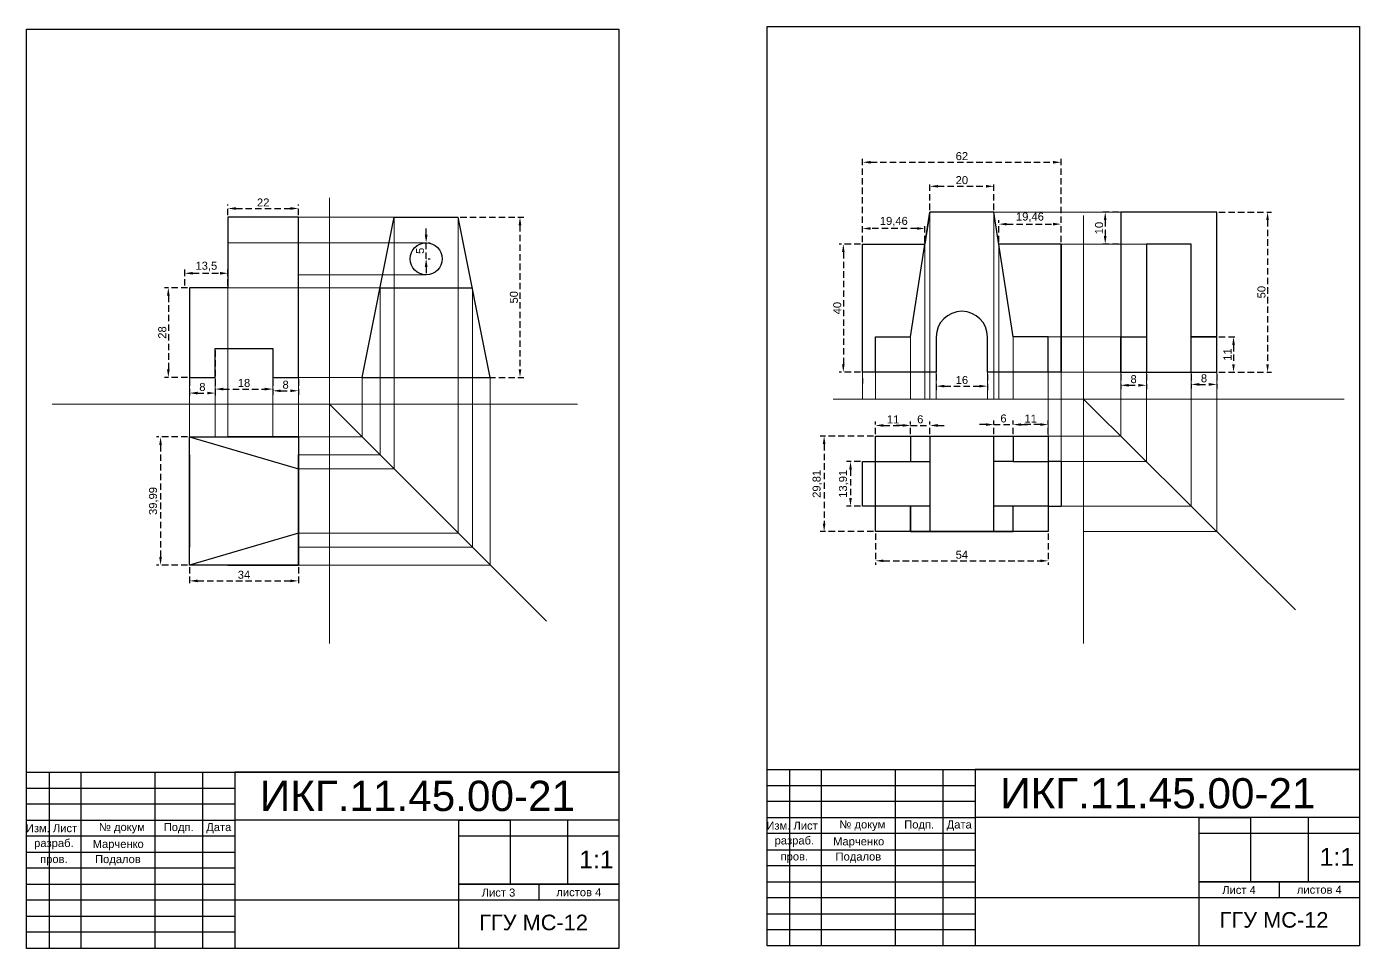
# Model space of a CAD drawing. Header units: millimetres. Extents: x 211 to 1131, y 6 to 296.
# Drawn here: x 714.3 to 1130.6, y 5.7 to 293.5 of the extents above; entities that cross this region are included whole.
import ezdxf

# ---------------------------------------------------------------- set-up
doc = ezdxf.new("R2010")
doc.units = ezdxf.units.MM
doc.linetypes.add('ACAD_ISO10W100', pattern=[18, 12, -3, 0, -3])
doc.linetypes.add('JIS_02_2.0', pattern=[3, 2, -1])
doc.layers.add('подпись', color=7, linetype='JIS_02_2.0', lineweight=20)
doc.layers.add('размеры', color=7, linetype='JIS_02_2.0', lineweight=20)
doc.layers.add('Слой1', color=7, linetype='Continuous')
doc.styles.get("Standard").update_dxf_attribs({"font": 'arial.ttf'})
doc.dimstyles.new('ISO-25', dxfattribs={"dimtxt": 2.5, "dimasz": 2.5, "dimexe": 1.25, "dimexo": 0.625, "dimtad": 1, "dimtxsty": 'Standard', "dimcen": 2.5, "dimadec": 0, "dimazin": 0, "dimtfac": 1, "dimtmove": 0, "dimatfit": 3, "dimfxl": 1, "dimarcsym": 0})

# ---------------------------------------------------------------- blocks, each defined once
blk = doc.blocks.new('*D21')
at = {"layer": 'Defpoints', "color": 0, "transparency": 16777216}
for p in [(839.09, 226), (839.09, 226), (839.09, 221)]:
    blk.add_point(p, dxfattribs=at)
at = {"layer": 'размеры', "color": 0, "lineweight": -2, "transparency": 16777216}
for p, q in [((839.09, 228.5), (839.09, 231)), ((839.09, 221), (839.09, 226)), ((839.71, 226), (840.34, 226)), ((839.71, 221), (840.34, 221)), ((839.09, 218.5), (839.09, 216))]:
    blk.add_line(p, q, dxfattribs=at)
at = {"layer": 'размеры', "color": 0, "transparency": 16777216}
for points in [[(838.67, 228.5), (839.51, 228.5), (839.09, 226)], [(838.67, 218.5), (839.51, 218.5), (839.09, 221)]]:
    blk.add_solid(points, dxfattribs=at)
at = {"layer": 'размеры', "color": 0, "transparency": 16777216, "insert": (837.19, 223.5), "char_height": 2.5, "attachment_point": 5, "rotation": 90}
blk.add_mtext('5', dxfattribs=at)
blk = doc.blocks.new('*D22')
at = {"layer": 'Defpoints', "color": 0, "transparency": 16777216}
for p in [(777.18, 233.99), (799.18, 236.72), (799.18, 233.99)]:
    blk.add_point(p, dxfattribs=at)
at = {"layer": 'размеры', "color": 0, "lineweight": -2, "transparency": 16777216}
for p, q in [((777.18, 234.62), (777.18, 237.97)), ((799.18, 234.62), (799.18, 237.97)), ((779.68, 236.72), (796.68, 236.72))]:
    blk.add_line(p, q, dxfattribs=at)
at = {"layer": 'размеры', "color": 0, "transparency": 16777216}
for points in [[(779.68, 237.14), (779.68, 236.31), (777.18, 236.72)], [(796.68, 237.14), (796.68, 236.31), (799.18, 236.72)]]:
    blk.add_solid(points, dxfattribs=at)
at = {"layer": 'размеры', "color": 0, "transparency": 16777216, "insert": (788.18, 238.6), "char_height": 2.5, "attachment_point": 5}
blk.add_mtext('22', dxfattribs=at)
blk = doc.blocks.new('*D23')
at = {"layer": 'Defpoints', "color": 0, "transparency": 16777216}
for p in [(777.18, 216.49), (763.68, 211.99), (777.18, 211.99)]:
    blk.add_point(p, dxfattribs=at)
at = {"layer": 'размеры', "color": 0, "lineweight": -2, "transparency": 16777216}
for p, q in [((763.68, 212.62), (763.68, 217.74)), ((766.18, 216.49), (774.68, 216.49)), ((777.18, 212.62), (777.18, 217.74))]:
    blk.add_line(p, q, dxfattribs=at)
at = {"layer": 'размеры', "color": 0, "transparency": 16777216}
for points in [[(766.18, 216.9), (766.18, 216.07), (763.68, 216.49)], [(774.68, 216.9), (774.68, 216.07), (777.18, 216.49)]]:
    blk.add_solid(points, dxfattribs=at)
at = {"layer": 'размеры', "color": 0, "transparency": 16777216, "insert": (770.43, 218.61), "char_height": 2.5, "attachment_point": 5}
blk.add_mtext('13,5', dxfattribs=at)
blk = doc.blocks.new('*D24')
at = {"layer": 'Defpoints', "color": 0, "transparency": 16777216}
for p in [(765.18, 211.99), (758.55, 183.99), (765.18, 183.99)]:
    blk.add_point(p, dxfattribs=at)
at = {"layer": 'размеры', "color": 0, "lineweight": -2, "transparency": 16777216}
for p, q in [((764.55, 211.99), (757.3, 211.99)), ((758.55, 209.49), (758.55, 186.49)), ((764.55, 183.99), (757.3, 183.99))]:
    blk.add_line(p, q, dxfattribs=at)
at = {"layer": 'размеры', "color": 0, "transparency": 16777216}
for points in [[(758.13, 209.49), (758.97, 209.49), (758.55, 211.99)], [(758.13, 186.49), (758.97, 186.49), (758.55, 183.99)]]:
    blk.add_solid(points, dxfattribs=at)
at = {"layer": 'размеры', "color": 0, "transparency": 16777216, "insert": (756.65, 197.99), "char_height": 2.5, "attachment_point": 5, "rotation": 90}
blk.add_mtext('28', dxfattribs=at)
blk = doc.blocks.new('*D25')
at = {"layer": 'Defpoints', "color": 0, "transparency": 16777216}
for p in [(773.18, 192.99), (791.18, 192.99), (791.18, 180.33)]:
    blk.add_point(p, dxfattribs=at)
at = {"layer": 'размеры', "color": 0, "lineweight": -2, "transparency": 16777216}
for p, q in [((773.18, 192.37), (773.18, 179.08)), ((791.18, 192.37), (791.18, 179.08)), ((775.68, 180.33), (788.68, 180.33))]:
    blk.add_line(p, q, dxfattribs=at)
at = {"layer": 'размеры', "color": 0, "transparency": 16777216}
for points in [[(775.68, 180.75), (775.68, 179.91), (773.18, 180.33)], [(788.68, 180.75), (788.68, 179.91), (791.18, 180.33)]]:
    blk.add_solid(points, dxfattribs=at)
at = {"layer": 'размеры', "color": 0, "transparency": 16777216, "insert": (782.18, 182.23), "char_height": 2.5, "attachment_point": 5}
blk.add_mtext('18', dxfattribs=at)
blk = doc.blocks.new('*D26')
at = {"layer": 'Defpoints', "color": 0, "transparency": 16777216}
for p in [(791.18, 183.99), (799.18, 183.99), (799.18, 179.79)]:
    blk.add_point(p, dxfattribs=at)
at = {"layer": 'размеры', "color": 0, "lineweight": -2, "transparency": 16777216}
for p, q in [((791.18, 183.37), (791.18, 178.54)), ((799.18, 183.37), (799.18, 178.54)), ((793.68, 179.79), (796.68, 179.79))]:
    blk.add_line(p, q, dxfattribs=at)
at = {"layer": 'размеры', "color": 0, "transparency": 16777216}
for points in [[(793.68, 180.21), (793.68, 179.38), (791.18, 179.79)], [(796.68, 180.21), (796.68, 179.38), (799.18, 179.79)]]:
    blk.add_solid(points, dxfattribs=at)
at = {"layer": 'размеры', "color": 0, "transparency": 16777216, "insert": (795.18, 181.69), "char_height": 2.5, "attachment_point": 5}
blk.add_mtext('8', dxfattribs=at)
blk = doc.blocks.new('*D27')
at = {"layer": 'Defpoints', "color": 0, "transparency": 16777216}
for p in [(765.18, 183.99), (773.18, 183.99), (773.18, 179.08)]:
    blk.add_point(p, dxfattribs=at)
at = {"layer": 'размеры', "color": 0, "lineweight": -2, "transparency": 16777216}
for p, q in [((765.18, 183.37), (765.18, 177.83)), ((773.18, 183.37), (773.18, 177.83)), ((767.68, 179.08), (770.68, 179.08))]:
    blk.add_line(p, q, dxfattribs=at)
at = {"layer": 'размеры', "color": 0, "transparency": 16777216}
for points in [[(767.68, 179.5), (767.68, 178.66), (765.18, 179.08)], [(770.68, 179.5), (770.68, 178.66), (773.18, 179.08)]]:
    blk.add_solid(points, dxfattribs=at)
at = {"layer": 'размеры', "color": 0, "transparency": 16777216, "insert": (769.18, 180.98), "char_height": 2.5, "attachment_point": 5}
blk.add_mtext('8', dxfattribs=at)
blk = doc.blocks.new('*D28')
at = {"layer": 'Defpoints', "color": 0, "transparency": 16777216}
for p in [(849.13, 233.99), (849.13, 183.99), (868.4, 183.99)]:
    blk.add_point(p, dxfattribs=at)
at = {"layer": 'размеры', "color": 0, "lineweight": -2, "transparency": 16777216}
for p, q in [((849.76, 233.99), (869.65, 233.99)), ((868.4, 231.49), (868.4, 186.49)), ((849.76, 183.99), (869.65, 183.99))]:
    blk.add_line(p, q, dxfattribs=at)
at = {"layer": 'размеры', "color": 0, "transparency": 16777216}
for points in [[(867.98, 231.49), (868.82, 231.49), (868.4, 233.99)], [(867.98, 186.49), (868.82, 186.49), (868.4, 183.99)]]:
    blk.add_solid(points, dxfattribs=at)
at = {"layer": 'размеры', "color": 0, "transparency": 16777216, "insert": (866.5, 208.99), "char_height": 2.5, "attachment_point": 5, "rotation": 90}
blk.add_mtext('50', dxfattribs=at)
blk = doc.blocks.new('*D29')
at = {"layer": 'Defpoints', "color": 0, "transparency": 16777216}
for p in [(765.18, 165.37), (756.12, 125.39), (765.18, 125.39)]:
    blk.add_point(p, dxfattribs=at)
at = {"layer": 'размеры', "color": 0, "lineweight": -2, "transparency": 16777216}
for p, q in [((764.55, 165.37), (754.87, 165.37)), ((756.12, 162.87), (756.12, 127.89)), ((764.55, 125.39), (754.87, 125.39))]:
    blk.add_line(p, q, dxfattribs=at)
at = {"layer": 'размеры', "color": 0, "transparency": 16777216}
for points in [[(755.7, 162.87), (756.54, 162.87), (756.12, 165.37)], [(755.7, 127.89), (756.54, 127.89), (756.12, 125.39)]]:
    blk.add_solid(points, dxfattribs=at)
at = {"layer": 'размеры', "color": 0, "transparency": 16777216, "insert": (753.99, 145.38), "char_height": 2.5, "attachment_point": 5, "rotation": 90}
blk.add_mtext('39,99', dxfattribs=at)
blk = doc.blocks.new('*D30')
at = {"layer": 'Defpoints', "color": 0, "transparency": 16777216}
for p in [(765.18, 125.39), (799.18, 125.39), (799.18, 120.43)]:
    blk.add_point(p, dxfattribs=at)
at = {"layer": 'размеры', "color": 0, "lineweight": -2, "transparency": 16777216}
for p, q in [((765.18, 124.76), (765.18, 119.18)), ((799.18, 124.76), (799.18, 119.18)), ((767.68, 120.43), (796.68, 120.43))]:
    blk.add_line(p, q, dxfattribs=at)
at = {"layer": 'размеры', "color": 0, "transparency": 16777216}
for points in [[(767.68, 120.85), (767.68, 120.01), (765.18, 120.43)], [(796.68, 120.85), (796.68, 120.01), (799.18, 120.43)]]:
    blk.add_solid(points, dxfattribs=at)
at = {"layer": 'размеры', "color": 0, "transparency": 16777216, "insert": (782.18, 122.33), "char_height": 2.5, "attachment_point": 5}
blk.add_mtext('34', dxfattribs=at)
blk = doc.blocks.new('*D31')
at = {"layer": 'Defpoints', "color": 0, "transparency": 16777216}
for p in [(1016.44, 243.65), (996.44, 235.6), (1016.44, 235.6)]:
    blk.add_point(p, dxfattribs=at)
at = {"layer": 'размеры', "color": 0, "lineweight": -2, "transparency": 16777216}
for p, q in [((996.44, 236.23), (996.44, 244.9)), ((998.94, 243.65), (1013.94, 243.65)), ((1016.44, 236.23), (1016.44, 244.9))]:
    blk.add_line(p, q, dxfattribs=at)
at = {"layer": 'размеры', "color": 0, "transparency": 16777216}
for points in [[(998.94, 244.07), (998.94, 243.24), (996.44, 243.65)], [(1013.94, 244.07), (1013.94, 243.24), (1016.44, 243.65)]]:
    blk.add_solid(points, dxfattribs=at)
at = {"layer": 'размеры', "color": 0, "transparency": 16777216, "insert": (1006.44, 245.56), "char_height": 2.5, "attachment_point": 5}
blk.add_mtext('20', dxfattribs=at)
blk = doc.blocks.new('*D32')
at = {"layer": 'Defpoints', "color": 0, "transparency": 16777216}
for p in [(975.44, 230.48), (975.44, 225.6), (994.9, 225.6)]:
    blk.add_point(p, dxfattribs=at)
at = {"layer": 'размеры', "color": 0, "lineweight": -2, "transparency": 16777216}
for p, q in [((975.44, 226.23), (975.44, 231.73)), ((992.4, 230.48), (977.94, 230.48)), ((994.9, 226.23), (994.9, 231.73))]:
    blk.add_line(p, q, dxfattribs=at)
at = {"layer": 'размеры', "color": 0, "transparency": 16777216}
for points in [[(977.94, 230.89), (977.94, 230.06), (975.44, 230.48)], [(992.4, 230.89), (992.4, 230.06), (994.9, 230.48)]]:
    blk.add_solid(points, dxfattribs=at)
at = {"layer": 'размеры', "color": 0, "transparency": 16777216, "insert": (985.17, 232.61), "char_height": 2.5, "attachment_point": 5}
blk.add_mtext('19,46', dxfattribs=at)
blk = doc.blocks.new('*D33')
at = {"layer": 'Defpoints', "color": 0, "transparency": 16777216}
for p in [(1037.44, 231.84), (1017.98, 225.6), (1037.44, 225.6)]:
    blk.add_point(p, dxfattribs=at)
at = {"layer": 'размеры', "color": 0, "lineweight": -2, "transparency": 16777216}
for p, q in [((1017.98, 226.23), (1017.98, 233.09)), ((1020.48, 231.84), (1034.94, 231.84)), ((1037.44, 226.23), (1037.44, 233.09))]:
    blk.add_line(p, q, dxfattribs=at)
at = {"layer": 'размеры', "color": 0, "transparency": 16777216}
for points in [[(1020.48, 232.25), (1020.48, 231.42), (1017.98, 231.84)], [(1034.94, 232.25), (1034.94, 231.42), (1037.44, 231.84)]]:
    blk.add_solid(points, dxfattribs=at)
at = {"layer": 'размеры', "color": 0, "transparency": 16777216, "insert": (1027.71, 233.96), "char_height": 2.5, "attachment_point": 5}
blk.add_mtext('19,46', dxfattribs=at)
blk = doc.blocks.new('*D34')
at = {"layer": 'Defpoints', "color": 0, "transparency": 16777216}
for p in [(975.44, 157.7), (971.65, 143.79), (975.44, 143.79)]:
    blk.add_point(p, dxfattribs=at)
at = {"layer": 'размеры', "color": 0, "lineweight": -2, "transparency": 16777216}
for p, q in [((974.82, 157.7), (970.4, 157.7)), ((971.65, 155.2), (971.65, 146.29)), ((974.82, 143.79), (970.4, 143.79))]:
    blk.add_line(p, q, dxfattribs=at)
at = {"layer": 'размеры', "color": 0, "transparency": 16777216}
for points in [[(971.24, 155.2), (972.07, 155.2), (971.65, 157.7)], [(971.24, 146.29), (972.07, 146.29), (971.65, 143.79)]]:
    blk.add_solid(points, dxfattribs=at)
at = {"layer": 'размеры', "color": 0, "transparency": 16777216, "insert": (969.53, 150.74), "char_height": 2.5, "attachment_point": 5, "rotation": 90}
blk.add_mtext('13,91', dxfattribs=at)
blk = doc.blocks.new('*D35')
at = {"layer": 'Defpoints', "color": 0, "transparency": 16777216}
for p in [(979.44, 135.84), (1033.44, 135.84), (1033.44, 126.7)]:
    blk.add_point(p, dxfattribs=at)
at = {"layer": 'размеры', "color": 0, "lineweight": -2, "transparency": 16777216}
for p, q in [((979.44, 135.21), (979.44, 125.45)), ((1033.44, 135.21), (1033.44, 125.45)), ((981.94, 126.7), (1030.94, 126.7))]:
    blk.add_line(p, q, dxfattribs=at)
at = {"layer": 'размеры', "color": 0, "transparency": 16777216}
for points in [[(981.94, 127.11), (981.94, 126.28), (979.44, 126.7)], [(1030.94, 127.11), (1030.94, 126.28), (1033.44, 126.7)]]:
    blk.add_solid(points, dxfattribs=at)
at = {"layer": 'размеры', "color": 0, "transparency": 16777216, "insert": (1006.44, 128.59), "char_height": 2.5, "attachment_point": 5}
blk.add_mtext('54', dxfattribs=at)
blk = doc.blocks.new('*D36')
at = {"layer": 'Defpoints', "color": 0, "transparency": 16777216}
for p in [(1037.44, 251.15), (975.44, 225.6), (1037.44, 225.6)]:
    blk.add_point(p, dxfattribs=at)
at = {"layer": 'размеры', "color": 0, "lineweight": -2, "transparency": 16777216}
for p, q in [((975.44, 226.23), (975.44, 252.4)), ((977.94, 251.15), (1034.94, 251.15)), ((1037.44, 226.23), (1037.44, 252.4))]:
    blk.add_line(p, q, dxfattribs=at)
at = {"layer": 'размеры', "color": 0, "transparency": 16777216}
for points in [[(977.94, 251.57), (977.94, 250.73), (975.44, 251.15)], [(1034.94, 251.57), (1034.94, 250.73), (1037.44, 251.15)]]:
    blk.add_solid(points, dxfattribs=at)
at = {"layer": 'размеры', "color": 0, "transparency": 16777216, "insert": (1006.44, 253.05), "char_height": 2.5, "attachment_point": 5}
blk.add_mtext('62', dxfattribs=at)
blk = doc.blocks.new('*D37')
at = {"layer": 'Defpoints', "color": 0, "transparency": 16777216}
for p in [(975.44, 225.6), (969.41, 185.6), (975.44, 185.6)]:
    blk.add_point(p, dxfattribs=at)
at = {"layer": 'размеры', "color": 0, "lineweight": -2, "transparency": 16777216}
for p, q in [((974.82, 225.6), (968.16, 225.6)), ((969.41, 223.1), (969.41, 188.1)), ((974.82, 185.6), (968.16, 185.6))]:
    blk.add_line(p, q, dxfattribs=at)
at = {"layer": 'размеры', "color": 0, "transparency": 16777216}
for points in [[(968.99, 223.1), (969.82, 223.1), (969.41, 225.6)], [(968.99, 188.1), (969.82, 188.1), (969.41, 185.6)]]:
    blk.add_solid(points, dxfattribs=at)
at = {"layer": 'размеры', "color": 0, "transparency": 16777216, "insert": (967.51, 205.6), "char_height": 2.5, "attachment_point": 5, "rotation": 90}
blk.add_mtext('40', dxfattribs=at)
blk = doc.blocks.new('*D38')
at = {"layer": 'Defpoints', "color": 0, "transparency": 16777216}
for p in [(979.44, 165.65), (963.41, 135.84), (979.44, 135.84)]:
    blk.add_point(p, dxfattribs=at)
at = {"layer": 'размеры', "color": 0, "lineweight": -2, "transparency": 16777216}
for p, q in [((978.82, 165.65), (962.16, 165.65)), ((963.41, 163.15), (963.41, 138.34)), ((978.82, 135.84), (962.16, 135.84))]:
    blk.add_line(p, q, dxfattribs=at)
at = {"layer": 'размеры', "color": 0, "transparency": 16777216}
for points in [[(962.99, 163.15), (963.83, 163.15), (963.41, 165.65)], [(962.99, 138.34), (963.83, 138.34), (963.41, 135.84)]]:
    blk.add_solid(points, dxfattribs=at)
at = {"layer": 'размеры', "color": 0, "transparency": 16777216, "insert": (961.28, 150.74), "char_height": 2.5, "attachment_point": 5, "rotation": 90}
blk.add_mtext('29,81', dxfattribs=at)
blk = doc.blocks.new('*D39')
at = {"layer": 'Defpoints', "color": 0, "transparency": 16777216}
for p in [(998.44, 185.6), (1014.44, 185.6), (1014.44, 181.24)]:
    blk.add_point(p, dxfattribs=at)
at = {"layer": 'размеры', "color": 0, "lineweight": -2, "transparency": 16777216}
for p, q in [((998.44, 184.98), (998.44, 179.99)), ((1014.44, 184.98), (1014.44, 179.99)), ((1000.94, 181.24), (1011.94, 181.24))]:
    blk.add_line(p, q, dxfattribs=at)
at = {"layer": 'размеры', "color": 0, "transparency": 16777216}
for points in [[(1000.94, 181.65), (1000.94, 180.82), (998.44, 181.24)], [(1011.94, 181.65), (1011.94, 180.82), (1014.44, 181.24)]]:
    blk.add_solid(points, dxfattribs=at)
at = {"layer": 'размеры', "color": 0, "transparency": 16777216, "insert": (1006.44, 183.14), "char_height": 2.5, "attachment_point": 5}
blk.add_mtext('16', dxfattribs=at)
blk = doc.blocks.new('*D40')
at = {"layer": 'Defpoints', "color": 0, "transparency": 16777216}
for p in [(996.44, 168.97), (990.44, 165.65), (996.44, 165.65)]:
    blk.add_point(p, dxfattribs=at)
at = {"layer": 'размеры', "color": 0, "lineweight": -2, "transparency": 16777216}
for p, q in [((987.94, 168.97), (985.44, 168.97)), ((990.44, 166.27), (990.44, 170.22)), ((990.44, 168.97), (996.44, 168.97)), ((996.44, 166.27), (996.44, 170.22)), ((998.94, 168.97), (1001.44, 168.97))]:
    blk.add_line(p, q, dxfattribs=at)
at = {"layer": 'размеры', "color": 0, "transparency": 16777216}
for points in [[(987.94, 169.39), (987.94, 168.55), (990.44, 168.97)], [(998.94, 169.39), (998.94, 168.55), (996.44, 168.97)]]:
    blk.add_solid(points, dxfattribs=at)
at = {"layer": 'размеры', "color": 0, "transparency": 16777216, "insert": (993.44, 170.87), "char_height": 2.5, "attachment_point": 5}
blk.add_mtext('6', dxfattribs=at)
blk = doc.blocks.new('*D41')
at = {"layer": 'Defpoints', "color": 0, "transparency": 16777216}
for p in [(990.44, 168.97), (979.44, 165.65), (990.44, 165.65)]:
    blk.add_point(p, dxfattribs=at)
at = {"layer": 'размеры', "color": 0, "lineweight": -2, "transparency": 16777216}
for p, q in [((979.44, 166.27), (979.44, 170.22)), ((981.94, 168.97), (987.94, 168.97)), ((990.44, 166.27), (990.44, 170.22))]:
    blk.add_line(p, q, dxfattribs=at)
at = {"layer": 'размеры', "color": 0, "transparency": 16777216}
for points in [[(981.94, 169.39), (981.94, 168.55), (979.44, 168.97)], [(987.94, 169.39), (987.94, 168.55), (990.44, 168.97)]]:
    blk.add_solid(points, dxfattribs=at)
at = {"layer": 'размеры', "color": 0, "transparency": 16777216, "insert": (984.94, 170.85), "char_height": 2.5, "attachment_point": 5}
blk.add_mtext('11', dxfattribs=at)
blk = doc.blocks.new('*D42')
at = {"layer": 'Defpoints', "color": 0, "transparency": 16777216}
for p in [(1022.44, 169.24), (1016.44, 165.65), (1022.44, 165.65)]:
    blk.add_point(p, dxfattribs=at)
at = {"layer": 'размеры', "color": 0, "lineweight": -2, "transparency": 16777216}
for p, q in [((1013.94, 169.24), (1011.44, 169.24)), ((1016.44, 166.27), (1016.44, 170.49)), ((1016.44, 169.24), (1022.44, 169.24)), ((1022.44, 166.27), (1022.44, 170.49)), ((1024.94, 169.24), (1027.44, 169.24))]:
    blk.add_line(p, q, dxfattribs=at)
at = {"layer": 'размеры', "color": 0, "transparency": 16777216}
for points in [[(1013.94, 169.66), (1013.94, 168.83), (1016.44, 169.24)], [(1024.94, 169.66), (1024.94, 168.83), (1022.44, 169.24)]]:
    blk.add_solid(points, dxfattribs=at)
at = {"layer": 'размеры', "color": 0, "transparency": 16777216, "insert": (1019.44, 171.14), "char_height": 2.5, "attachment_point": 5}
blk.add_mtext('6', dxfattribs=at)
blk = doc.blocks.new('*D43')
at = {"layer": 'Defpoints', "color": 0, "transparency": 16777216}
for p in [(1022.44, 169.24), (1022.44, 165.65), (1033.44, 165.65)]:
    blk.add_point(p, dxfattribs=at)
at = {"layer": 'размеры', "color": 0, "lineweight": -2, "transparency": 16777216}
for p, q in [((1022.44, 166.27), (1022.44, 170.49)), ((1030.94, 169.24), (1024.94, 169.24)), ((1033.44, 166.27), (1033.44, 170.49))]:
    blk.add_line(p, q, dxfattribs=at)
at = {"layer": 'размеры', "color": 0, "transparency": 16777216}
for points in [[(1024.94, 169.66), (1024.94, 168.83), (1022.44, 169.24)], [(1030.94, 169.66), (1030.94, 168.83), (1033.44, 169.24)]]:
    blk.add_solid(points, dxfattribs=at)
at = {"layer": 'размеры', "color": 0, "transparency": 16777216, "insert": (1027.94, 171.12), "char_height": 2.5, "attachment_point": 5}
blk.add_mtext('11', dxfattribs=at)
blk = doc.blocks.new('*D44')
at = {"layer": 'Defpoints', "color": 0, "transparency": 16777216}
for p in [(1086.08, 196.6), (1086.08, 185.6), (1091.3, 185.6)]:
    blk.add_point(p, dxfattribs=at)
at = {"layer": 'размеры', "color": 0, "lineweight": -2, "transparency": 16777216}
for p, q in [((1086.7, 196.6), (1092.55, 196.6)), ((1091.3, 194.1), (1091.3, 188.1)), ((1086.7, 185.6), (1092.55, 185.6))]:
    blk.add_line(p, q, dxfattribs=at)
at = {"layer": 'размеры', "color": 0, "transparency": 16777216}
for points in [[(1090.89, 194.1), (1091.72, 194.1), (1091.3, 196.6)], [(1090.89, 188.1), (1091.72, 188.1), (1091.3, 185.6)]]:
    blk.add_solid(points, dxfattribs=at)
at = {"layer": 'размеры', "color": 0, "transparency": 16777216, "insert": (1089.42, 191.1), "char_height": 2.5, "attachment_point": 5, "rotation": 90}
blk.add_mtext('11', dxfattribs=at)
blk = doc.blocks.new('*D45')
at = {"layer": 'Defpoints', "color": 0, "transparency": 16777216}
for p in [(1086.08, 235.6), (1086.08, 185.6), (1101.94, 185.6)]:
    blk.add_point(p, dxfattribs=at)
at = {"layer": 'размеры', "color": 0, "lineweight": -2, "transparency": 16777216}
for p, q in [((1086.7, 235.6), (1103.19, 235.6)), ((1101.94, 233.1), (1101.94, 188.1)), ((1086.7, 185.6), (1103.19, 185.6))]:
    blk.add_line(p, q, dxfattribs=at)
at = {"layer": 'размеры', "color": 0, "transparency": 16777216}
for points in [[(1101.52, 233.1), (1102.36, 233.1), (1101.94, 235.6)], [(1101.52, 188.1), (1102.36, 188.1), (1101.94, 185.6)]]:
    blk.add_solid(points, dxfattribs=at)
at = {"layer": 'размеры', "color": 0, "transparency": 16777216, "insert": (1100.04, 210.6), "char_height": 2.5, "attachment_point": 5, "rotation": 90}
blk.add_mtext('50', dxfattribs=at)
blk = doc.blocks.new('*D46')
at = {"layer": 'Defpoints', "color": 0, "transparency": 16777216}
for p in [(1056.08, 235.6), (1051.22, 225.6), (1056.08, 225.6)]:
    blk.add_point(p, dxfattribs=at)
at = {"layer": 'размеры', "color": 0, "lineweight": -2, "transparency": 16777216}
for p, q in [((1055.45, 235.6), (1049.97, 235.6)), ((1051.22, 233.1), (1051.22, 228.1)), ((1055.45, 225.6), (1049.97, 225.6))]:
    blk.add_line(p, q, dxfattribs=at)
at = {"layer": 'размеры', "color": 0, "transparency": 16777216}
for points in [[(1050.8, 233.1), (1051.63, 233.1), (1051.22, 235.6)], [(1050.8, 228.1), (1051.63, 228.1), (1051.22, 225.6)]]:
    blk.add_solid(points, dxfattribs=at)
at = {"layer": 'размеры', "color": 0, "transparency": 16777216, "insert": (1049.32, 230.6), "char_height": 2.5, "attachment_point": 5, "rotation": 90}
blk.add_mtext('10', dxfattribs=at)
blk = doc.blocks.new('*D47')
at = {"layer": 'Defpoints', "color": 0, "transparency": 16777216}
for p in [(1056.08, 185.6), (1064.08, 185.6), (1064.08, 181.51)]:
    blk.add_point(p, dxfattribs=at)
at = {"layer": 'размеры', "color": 0, "lineweight": -2, "transparency": 16777216}
for p, q in [((1056.08, 184.98), (1056.08, 180.26)), ((1064.08, 184.98), (1064.08, 180.26)), ((1058.58, 181.51), (1061.58, 181.51))]:
    blk.add_line(p, q, dxfattribs=at)
at = {"layer": 'размеры', "color": 0, "transparency": 16777216}
for points in [[(1058.58, 181.93), (1058.58, 181.09), (1056.08, 181.51)], [(1061.58, 181.93), (1061.58, 181.09), (1064.08, 181.51)]]:
    blk.add_solid(points, dxfattribs=at)
at = {"layer": 'размеры', "color": 0, "transparency": 16777216, "insert": (1060.08, 183.41), "char_height": 2.5, "attachment_point": 5}
blk.add_mtext('8', dxfattribs=at)
blk = doc.blocks.new('*D48')
at = {"layer": 'Defpoints', "color": 0, "transparency": 16777216}
for p in [(1078.08, 185.6), (1086.08, 185.6), (1086.08, 181.78)]:
    blk.add_point(p, dxfattribs=at)
at = {"layer": 'размеры', "color": 0, "lineweight": -2, "transparency": 16777216}
for p, q in [((1078.08, 184.98), (1078.08, 180.53)), ((1086.08, 184.98), (1086.08, 180.53)), ((1080.58, 181.78), (1083.58, 181.78))]:
    blk.add_line(p, q, dxfattribs=at)
at = {"layer": 'размеры', "color": 0, "transparency": 16777216}
for points in [[(1080.58, 182.2), (1080.58, 181.37), (1078.08, 181.78)], [(1083.58, 182.2), (1083.58, 181.37), (1086.08, 181.78)]]:
    blk.add_solid(points, dxfattribs=at)
at = {"layer": 'размеры', "color": 0, "transparency": 16777216, "insert": (1082.08, 183.68), "char_height": 2.5, "attachment_point": 5}
blk.add_mtext('8', dxfattribs=at)

msp = doc.modelspace()

# ---------------------------------------------------------------- linework, layer by layer
at = {"lineweight": 30}
for p, q in [((714.286, 5.689), (714.286, 292.689)), ((714.286, 292.689), (899.286, 292.689)), ((899.286, 292.689), (899.286, 5.689)), ((945.608, 6.497), (945.608, 293.497)), ((945.608, 293.497), (1130.608, 293.497)), ((1130.608, 293.497), (1130.608, 6.497)), ((799.178, 233.993), (777.178, 233.993)), ((777.178, 233.993), (777.178, 211.993)), ((799.178, 183.993), (799.178, 233.993)), ((819.134, 183.993), (829.134, 233.993)), ((829.134, 233.993), (849.134, 233.993)), ((859.134, 183.993), (849.134, 233.993)), ((990.443, 196.605), (996.443, 235.605)), ((996.443, 235.605), (994.905, 225.605)), ((1016.443, 235.605), (996.443, 235.605)), ((1022.443, 196.605), (1016.443, 235.605)), ((1086.08, 235.605), (1056.08, 235.605)), ((1056.08, 235.605), (1056.08, 185.605)), ((1086.08, 185.605), (1086.08, 235.605)), ((975.443, 185.605), (975.443, 225.605)), ((975.443, 225.605), (994.905, 225.605)), ((1037.443, 225.605), (1017.982, 225.605)), ((1037.443, 185.605), (1037.443, 225.605)), ((1037.443, 225.605), (1037.443, 185.605)), ((1078.08, 225.605), (1064.08, 225.605)), ((1064.08, 225.605), (1064.08, 196.605)), ((1078.08, 196.605), (1078.08, 225.605)), ((777.178, 211.993), (765.178, 211.993)), ((765.178, 211.993), (765.178, 183.993)), ((824.734, 211.993), (853.534, 211.993)), ((979.443, 185.605), (979.443, 196.605)), ((979.443, 196.605), (990.443, 196.605)), ((998.443, 196.605), (998.443, 185.605)), ((1014.443, 185.605), (1014.443, 196.605)), ((1033.443, 196.605), (1022.443, 196.605)), ((1033.443, 185.605), (1033.443, 196.605)), ((1056.08, 185.605), (1056.08, 196.605)), ((1056.08, 196.605), (1064.08, 196.605)), ((1064.08, 196.605), (1064.08, 185.605)), ((1078.08, 185.605), (1078.08, 196.605)), ((1078.08, 196.605), (1086.08, 196.605)), ((1086.08, 196.605), (1078.08, 196.605)), ((773.178, 183.993), (773.178, 192.993)), ((773.178, 192.993), (791.178, 192.993)), ((791.178, 192.993), (791.178, 183.993)), ((765.178, 183.993), (773.178, 183.993)), ((791.178, 183.993), (799.178, 183.993)), ((819.134, 183.993), (859.134, 183.993)), ((979.443, 185.605), (975.443, 185.605)), ((998.443, 185.605), (979.443, 185.605)), ((1033.443, 185.605), (1014.443, 185.605)), ((1037.443, 185.605), (1033.443, 185.605)), ((1056.08, 185.605), (1086.08, 185.605)), ((1064.08, 185.605), (1078.08, 185.605)), ((765.178, 125.386), (765.178, 165.374)), ((765.178, 165.374), (799.178, 165.374)), ((765.178, 165.374), (799.178, 155.377)), ((799.178, 165.374), (777.178, 165.374)), ((799.178, 165.374), (799.178, 125.386)), ((979.443, 135.839), (979.443, 165.648)), ((979.443, 165.648), (1033.443, 165.648)), ((990.443, 165.648), (990.443, 157.699)), ((996.443, 165.648), (996.443, 135.839)), ((1016.443, 135.839), (1016.443, 165.648)), ((1022.443, 165.648), (1022.443, 157.763)), ((1033.443, 165.648), (1033.443, 135.839)), ((765.178, 159.776), (765.178, 130.985)), ((799.178, 130.985), (799.178, 159.776)), ((799.178, 155.377), (799.178, 135.383)), ((975.443, 143.788), (975.443, 157.699)), ((975.443, 157.699), (979.443, 157.699)), ((979.443, 143.788), (979.443, 157.699)), ((979.443, 157.699), (990.443, 157.699)), ((990.443, 157.699), (996.443, 157.699)), ((996.443, 157.699), (996.443, 143.788)), ((1022.443, 157.763), (1016.443, 157.763)), ((1022.443, 157.763), (1033.443, 157.699)), ((1037.443, 157.699), (1033.443, 157.699)), ((1033.443, 157.699), (1033.443, 143.788)), ((1033.443, 157.699), (1033.443, 143.788)), ((1037.443, 157.699), (1037.443, 143.788)), ((979.443, 143.788), (975.443, 143.788)), ((990.443, 143.788), (979.443, 143.788)), ((990.443, 135.839), (990.443, 143.788)), ((990.443, 143.788), (990.443, 135.839)), ((996.443, 143.788), (990.443, 143.788)), ((1022.443, 143.788), (1016.443, 143.788)), ((1022.443, 135.839), (1022.443, 143.788)), ((1033.443, 143.788), (1022.443, 143.788)), ((1033.443, 143.788), (1037.443, 143.788)), ((799.178, 135.383), (765.178, 125.386)), ((1033.443, 135.839), (979.443, 135.839)), ((990.443, 135.839), (1022.443, 135.839)), ((996.443, 135.839), (1016.443, 135.839)), ((799.178, 125.386), (799.178, 130.985)), ((799.178, 125.386), (765.178, 125.386)), ((777.178, 125.386), (799.178, 125.386)), ((714.286, 60.689), (899.286, 60.689)), ((714.286, 60.689), (899.286, 60.689)), ((721.286, 60.689), (721.286, 5.689)), ((731.286, 5.689), (731.286, 60.689)), ((731.286, 5.689), (731.286, 60.689)), ((754.286, 60.689), (754.286, 5.689)), ((754.286, 60.689), (754.286, 5.689)), ((769.286, 5.689), (769.286, 60.689)), ((769.286, 5.689), (769.286, 60.689)), ((899.286, 60.689), (779.286, 60.689)), ((779.286, 60.689), (779.286, 5.689)), ((899.286, 60.689), (779.286, 60.689)), ((779.286, 60.689), (779.286, 5.689)), ((945.608, 61.497), (1130.608, 61.497)), ((945.608, 61.497), (1130.608, 61.497)), ((952.608, 61.497), (952.608, 6.497)), ((962.608, 6.497), (962.608, 61.497)), ((962.608, 6.497), (962.608, 61.497)), ((985.608, 61.497), (985.608, 6.497)), ((985.608, 61.497), (985.608, 6.497)), ((1000.608, 6.497), (1000.608, 61.497)), ((1000.608, 6.497), (1000.608, 61.497)), ((1130.608, 61.497), (1010.608, 61.497)), ((1010.608, 61.497), (1010.608, 6.497)), ((1130.608, 61.497), (1010.608, 61.497)), ((1010.608, 61.497), (1010.608, 6.497)), ((714.286, 55.689), (779.286, 55.689)), ((714.286, 55.689), (779.286, 55.689)), ((779.286, 55.689), (779.286, 50.689)), ((779.286, 55.689), (779.286, 50.689)), ((945.608, 56.497), (1010.608, 56.497)), ((945.608, 56.497), (1010.608, 56.497)), ((1010.608, 56.497), (1010.608, 51.497)), ((1010.608, 56.497), (1010.608, 51.497)), ((779.286, 50.689), (714.286, 50.689)), ((779.286, 50.689), (714.286, 50.689)), ((1010.608, 51.497), (945.608, 51.497)), ((1010.608, 51.497), (945.608, 51.497)), ((945.608, 46.497), (1010.608, 46.497)), ((945.608, 46.497), (1010.608, 46.497)), ((1130.608, 46.497), (1010.608, 46.497)), ((1010.608, 46.497), (1010.608, 41.497)), ((1130.608, 46.497), (1010.608, 46.497)), ((1010.608, 46.497), (1010.608, 41.497)), ((1080.608, 6.497), (1080.608, 46.497)), ((1080.608, 46.497), (1096.608, 46.497)), ((1080.608, 6.497), (1080.608, 46.497)), ((1096.608, 46.497), (1096.608, 26.497)), ((1114.608, 46.497), (1114.608, 26.497)), ((1114.608, 46.497), (1114.608, 26.497)), ((714.286, 45.689), (779.286, 45.689)), ((714.286, 45.689), (779.286, 45.689)), ((899.286, 45.689), (779.286, 45.689)), ((779.286, 45.689), (779.286, 40.689)), ((899.286, 45.689), (779.286, 45.689)), ((779.286, 45.689), (779.286, 40.689)), ((849.286, 5.689), (849.286, 45.689)), ((849.286, 45.689), (865.286, 45.689)), ((849.286, 5.689), (849.286, 45.689)), ((865.286, 45.689), (865.286, 25.689)), ((883.286, 45.689), (883.286, 25.689)), ((883.286, 45.689), (883.286, 25.689)), ((779.286, 40.689), (714.286, 40.689)), ((779.286, 40.689), (714.286, 40.689)), ((899.286, 40.689), (849.286, 40.689)), ((899.286, 40.689), (849.286, 40.689)), ((1010.608, 41.497), (945.608, 41.497)), ((1010.608, 41.497), (945.608, 41.497)), ((1130.608, 41.497), (1080.608, 41.497)), ((1130.608, 41.497), (1080.608, 41.497)), ((714.286, 35.689), (779.286, 35.689)), ((714.286, 35.689), (779.286, 35.689)), ((779.286, 35.689), (779.286, 30.689)), ((779.286, 35.689), (779.286, 30.689)), ((945.608, 36.497), (1010.608, 36.497)), ((945.608, 36.497), (1010.608, 36.497)), ((1010.608, 36.497), (1010.608, 31.497)), ((1010.608, 36.497), (1010.608, 31.497)), ((779.286, 30.689), (714.286, 30.689)), ((779.286, 30.689), (714.286, 30.689)), ((1010.608, 31.497), (945.608, 31.497)), ((1010.608, 31.497), (945.608, 31.497)), ((714.286, 25.689), (779.286, 25.689)), ((714.286, 25.689), (779.286, 25.689)), ((779.286, 25.689), (779.286, 20.689)), ((779.286, 25.689), (779.286, 20.689)), ((883.286, 25.689), (849.286, 25.689)), ((849.286, 25.689), (899.286, 25.689)), ((849.286, 25.689), (874.286, 25.689)), ((883.286, 25.689), (849.286, 25.689)), ((849.286, 25.689), (899.286, 25.689)), ((849.286, 25.689), (874.286, 25.689)), ((945.608, 26.497), (1010.608, 26.497)), ((945.608, 26.497), (1010.608, 26.497)), ((1010.608, 26.497), (1010.608, 21.497)), ((1010.608, 26.497), (1010.608, 21.497)), ((1114.608, 26.497), (1080.608, 26.497)), ((1080.608, 26.497), (1130.608, 26.497)), ((1080.608, 26.497), (1105.608, 26.497)), ((1114.608, 26.497), (1080.608, 26.497)), ((1080.608, 26.497), (1130.608, 26.497)), ((1080.608, 26.497), (1105.608, 26.497)), ((1010.608, 21.497), (945.608, 21.497)), ((1010.608, 21.497), (945.608, 21.497)), ((1130.608, 21.497), (1010.608, 21.497)), ((1130.608, 21.497), (1010.608, 21.497)), ((779.286, 20.689), (714.286, 20.689)), ((779.286, 20.689), (714.286, 20.689)), ((899.286, 20.689), (779.286, 20.689)), ((899.286, 20.689), (779.286, 20.689)), ((714.286, 15.689), (779.286, 15.689)), ((714.286, 15.689), (779.286, 15.689)), ((779.286, 15.689), (779.286, 10.689)), ((779.286, 15.689), (779.286, 10.689)), ((945.608, 16.497), (1010.608, 16.497)), ((945.608, 16.497), (1010.608, 16.497)), ((1010.608, 16.497), (1010.608, 11.497)), ((1010.608, 16.497), (1010.608, 11.497)), ((779.286, 10.689), (714.286, 10.689)), ((779.286, 10.689), (714.286, 10.689)), ((1010.608, 11.497), (945.608, 11.497)), ((1010.608, 11.497), (945.608, 11.497)), ((899.286, 5.689), (714.286, 5.689)), ((1130.608, 6.497), (945.608, 6.497))]:
    msp.add_line(p, q, dxfattribs=at)
at = {"lineweight": 20}
for p, q in [((808.887, 240.087), (808.887, 100.91)), ((829.134, 233.993), (829.134, 155.377)), ((849.134, 233.993), (849.134, 135.383)), ((1044.428, 234.481), (1044.428, 100.887)), ((722.21, 175.618), (886.395, 175.618)), ((765.178, 175.618), (765.178, 165.374)), ((765.178, 165.374), (765.178, 175.618)), ((765.178, 175.618), (773.178, 175.618)), ((773.178, 175.618), (773.178, 165.374)), ((777.178, 165.374), (777.178, 175.618)), ((777.178, 175.618), (791.178, 175.618)), ((791.178, 175.618), (791.178, 165.374)), ((886.395, 175.618), (808.887, 175.618)), ((808.887, 175.618), (876.667, 107.859)), ((966.202, 177.226), (1125.913, 177.226)), ((1116.539, 177.226), (1044.428, 177.226)), ((1044.428, 177.226), (1110.674, 111.402)), ((773.178, 165.374), (777.178, 165.374)), ((808.887, 159.776), (799.178, 159.776)), ((799.178, 159.776), (799.178, 130.985)), ((829.134, 155.377), (799.178, 155.377)), ((849.134, 135.383), (799.178, 135.383)), ((799.178, 130.985), (808.887, 130.985)), ((808.887, 130.985), (808.887, 125.386)), ((808.887, 125.386), (799.178, 125.386))]:
    msp.add_line(p, q, dxfattribs=at)
for p, q in [((721.286, 60.689), (721.286, 40.689)), ((952.608, 61.497), (952.608, 41.497)), ((899.286, 25.689), (874.286, 25.689)), ((874.286, 25.689), (874.286, 20.689)), ((1130.608, 26.497), (1105.608, 26.497)), ((1105.608, 26.497), (1105.608, 21.497))]:
    msp.add_line(p, q)
at = {"lineweight": 30}
msp.add_circle((839.088, 221.003), 5, dxfattribs=at)
msp.add_arc((1006.443, 196.605), 8, 0, 180, dxfattribs=at)
at = {"layer": 'Слой1', "lineweight": 20}
for p, q in [((799.178, 233.993), (808.887, 233.993)), ((819.134, 233.993), (805.863, 233.993)), ((819.134, 233.993), (829.134, 233.993)), ((996.443, 235.605), (996.443, 177.226)), ((1016.443, 235.605), (1016.443, 177.226)), ((1016.443, 235.605), (1056.08, 235.605)), ((777.178, 221.003), (777.178, 226.003)), ((777.178, 226.003), (839.088, 226.003)), ((777.178, 226.003), (777.178, 216.003)), ((839.088, 226.003), (799.178, 226.003)), ((994.905, 225.605), (994.905, 177.226)), ((1017.982, 225.605), (1017.982, 177.226)), ((1037.443, 225.605), (1064.08, 225.605)), ((799.178, 216.003), (839.088, 216.003)), ((765.178, 175.618), (765.178, 211.993)), ((765.178, 211.993), (777.178, 211.993)), ((777.178, 211.993), (777.178, 175.618)), ((777.178, 211.993), (824.734, 211.993)), ((824.734, 211.993), (824.734, 159.776)), ((853.534, 211.993), (853.534, 130.985)), ((990.443, 196.605), (990.443, 177.226)), ((1022.443, 196.605), (1022.443, 177.226)), ((1033.443, 196.605), (1056.08, 196.605)), ((791.178, 192.993), (773.178, 192.993)), ((773.178, 192.993), (773.178, 175.618)), ((791.178, 175.618), (791.178, 192.993)), ((773.178, 183.993), (765.178, 183.993)), ((765.178, 183.993), (765.178, 175.618)), ((773.178, 175.618), (773.178, 183.993)), ((799.178, 183.993), (791.178, 183.993)), ((791.178, 183.993), (791.178, 175.618)), ((799.178, 183.993), (819.134, 183.993)), ((799.178, 183.993), (799.178, 175.618)), ((799.178, 175.618), (799.178, 183.993)), ((819.134, 183.993), (819.134, 165.374)), ((859.134, 183.993), (859.134, 125.386)), ((975.526, 182.11), (975.443, 185.605)), ((975.443, 185.605), (975.443, 177.226)), ((979.443, 185.605), (979.443, 177.226)), ((998.443, 185.605), (998.443, 177.226)), ((1014.443, 185.605), (1014.443, 177.226)), ((1033.443, 185.605), (1033.443, 177.226)), ((1037.443, 185.605), (1037.443, 165.648)), ((1037.443, 185.605), (1056.08, 185.605)), ((1056.08, 185.605), (1056.08, 165.648)), ((1064.08, 185.605), (1064.08, 157.699)), ((1078.08, 185.605), (1078.08, 143.788)), ((1086.08, 185.605), (1086.08, 135.839)), ((799.178, 165.374), (799.178, 175.618)), ((1033.443, 165.648), (1033.443, 177.226)), ((808.887, 165.374), (799.178, 165.374)), ((819.134, 165.374), (808.887, 165.374)), ((1037.443, 165.648), (1033.443, 165.648)), ((1033.443, 165.648), (1037.443, 165.648)), ((1037.443, 165.648), (1033.443, 165.648)), ((1037.443, 165.648), (1044.428, 165.648)), ((1037.443, 165.648), (1037.443, 157.699)), ((1037.443, 157.699), (1037.443, 165.648)), ((1056.08, 165.648), (1044.428, 165.648)), ((824.734, 159.776), (808.887, 159.776)), ((1037.443, 157.699), (1037.443, 143.788)), ((1044.428, 157.699), (1037.443, 157.699)), ((1064.08, 157.699), (1044.428, 157.699)), ((1044.428, 143.788), (1044.428, 157.699)), ((1037.443, 143.788), (1044.428, 143.788)), ((1078.08, 143.788), (1044.428, 143.788)), ((1086.08, 135.839), (1044.428, 135.839)), ((853.534, 130.985), (808.887, 130.985)), ((859.134, 125.386), (808.887, 125.386))]:
    msp.add_line(p, q, dxfattribs=at)

# ---------------------------------------------------------------- texts
at = {"char_height": 2.5, "attachment_point": 5}
for s, width, insert in [('Изм.', 7, (717.786, 43.189)), ('Лист', 10, (726.286, 43.189)), ('Подп.', 15, (761.786, 43.189)), ('Дата', 10, (774.286, 43.189)), ('Изм.', 7, (949.108, 43.997)), ('Лист', 10, (957.608, 43.997)), ('Подп.', 15, (993.108, 43.997)), ('Дата', 10, (1005.608, 43.997)), ('Лист 4', 16, (1093.012, 23.897)), ('листов 4', 25, (1118.108, 23.997)), ('Лист 3', 16, (861.69, 23.088)), ('листов 4', 25, (886.786, 23.189))]:
    msp.add_mtext_dynamic_manual_height_columns(s, width=width, gutter_width=12.5, heights=[0], dxfattribs=dict(at, insert=insert))
at = {"linetype": 'ACAD_ISO10W100'}
for s, width, gutter_width, insert, char_height, attachment_point in [('разраб.', 17, 12.5, (722.786, 38.189), 2.5, 5), ('разраб.', 17, 12.5, (954.108, 38.997), 2.5, 5), ('\\pxt18;ГГУ МС-12', 97.38042, 24.345, (1086.966, 17.013), 4.86902, 1), ('\\pxt18;ГГУ МС-12', 97.38042, 24.345, (855.645, 16.204), 4.86902, 1)]:
    msp.add_mtext_dynamic_manual_height_columns(s, width=width, gutter_width=gutter_width, heights=[0], dxfattribs=dict(at, insert=insert, char_height=char_height, attachment_point=attachment_point))
at = {"layer": 'подпись', "linetype": 'ACAD_ISO10W100'}
for s, width, gutter_width, insert, char_height, attachment_point in [('ИКГ.11.45.00-21', 453.69415, 47.26, (1018.451, 58.833), 9.45196, 1), ('ИКГ.11.45.00-21', 453.69415, 47.26, (787.129, 58.024), 9.45196, 1), ('\\pxi-3,l4,t4;№^Iдокум', 23, 12.5, (742.786, 43.189), 2.5, 5), ('\\pxi-3,l4,t4;№^Iдокум', 23, 12.5, (974.108, 43.997), 2.5, 5), ('Марченко', 23, 12.5, (734.912, 39.544), 2.5, 1), ('Марченко', 23, 12.5, (966.234, 40.353), 2.5, 1), ('пров.', 17, 12.5, (722.786, 33.189), 2.5, 5), ('Подалов', 23, 12.5, (742.786, 33.189), 2.5, 5), ('1:1', 35.58187, 27.798, (886.87, 36.206), 5.5597, 1), ('пров.', 17, 12.5, (954.108, 33.997), 2.5, 5), ('Подалов', 23, 12.5, (974.108, 33.997), 2.5, 5), ('1:1', 35.58187, 27.798, (1118.191, 37.015), 5.5597, 1)]:
    msp.add_mtext_dynamic_manual_height_columns(s, width=width, gutter_width=gutter_width, heights=[0], dxfattribs=dict(at, insert=insert, char_height=char_height, attachment_point=attachment_point))

# ---------------------------------------------------------------- dimensions: what is measured, and where the dimension line sits
at = {"layer": 'размеры'}
for base, p1, p2, picture, middle in [((1037.443, 251.15), (975.443, 225.605), (1037.443, 225.605), '*D36', (1006.443, 253.051)), ((1016.443, 243.654), (996.443, 235.605), (1016.443, 235.605), '*D31', (1006.443, 245.556)), ((799.178, 236.724), (777.178, 233.993), (799.178, 233.993), '*D22', (788.178, 238.604)), ((975.443, 230.478), (994.905, 225.605), (975.443, 225.605), '*D32', (985.174, 232.605)), ((1037.443, 231.836), (1017.982, 225.605), (1037.443, 225.605), '*D33', (1027.712, 233.964)), ((777.178, 216.487), (763.677, 211.993), (777.178, 211.993), '*D23', (770.428, 218.615)), ((791.178, 180.331), (773.178, 192.993), (791.178, 192.993), '*D25', (782.178, 182.233)), ((773.178, 179.081), (765.178, 183.993), (773.178, 183.993), '*D27', (769.178, 180.983)), ((799.178, 179.792), (791.178, 183.993), (799.178, 183.993), '*D26', (795.178, 181.693)), ((1014.443, 181.237), (998.443, 185.605), (1014.443, 185.605), '*D39', (1006.443, 183.139)), ((1064.08, 181.51), (1056.08, 185.605), (1064.08, 185.605), '*D47', (1060.08, 183.411)), ((1086.08, 181.783), (1078.08, 185.605), (1086.08, 185.605), '*D48', (1082.08, 183.684)), ((990.443, 168.97), (979.443, 165.648), (990.443, 165.648), '*D41', (984.943, 170.85)), ((996.443, 168.97), (990.443, 165.648), (996.443, 165.648), '*D40', (993.443, 170.871)), ((1022.443, 169.242), (1016.443, 165.648), (1022.443, 165.648), '*D42', (1019.443, 171.144)), ((1033.443, 126.697), (979.443, 135.839), (1033.443, 135.839), '*D35', (1006.443, 128.593)), ((799.178, 120.431), (765.178, 125.386), (799.178, 125.386), '*D30', (782.178, 122.333))]:
    dim = msp.add_linear_dim(base=base, p1=p1, p2=p2, dimstyle='ISO-25', dxfattribs=at)
    dim.commit()
    dim.dimension.update_dxf_attribs({"geometry": picture, "text_midpoint": middle})
for base, p1, p2, picture, middle in [((868.4, 183.993), (849.134, 233.993), (849.134, 183.993), '*D28', (866.499, 208.993)), ((1051.217, 225.605), (1056.08, 235.605), (1056.08, 225.605), '*D46', (1049.316, 230.605)), ((1101.939, 185.605), (1086.08, 235.605), (1086.08, 185.605), '*D45', (1100.037, 210.605)), ((839.088, 226.003), (839.088, 221.003), (839.088, 226.003), '*D21', (837.192, 223.503)), ((969.408, 185.605), (975.443, 225.605), (975.443, 185.605), '*D37', (967.507, 205.605)), ((758.549, 183.993), (765.178, 211.993), (765.178, 183.993), '*D24', (756.647, 197.993)), ((1091.303, 185.605), (1086.08, 196.605), (1086.08, 185.605), '*D44', (1089.423, 191.105)), ((756.12, 125.386), (765.178, 165.374), (765.178, 125.386), '*D29', (753.992, 145.38)), ((963.409, 135.839), (979.443, 165.648), (979.443, 135.839), '*D38', (961.282, 150.744)), ((971.655, 143.788), (975.443, 157.699), (975.443, 143.788), '*D34', (969.527, 150.744))]:
    dim = msp.add_linear_dim(base=base, p1=p1, p2=p2, angle=90, dimstyle='ISO-25', dxfattribs=at)
    dim.commit()
    dim.dimension.update_dxf_attribs({"geometry": picture, "text_midpoint": middle})
dim = msp.add_aligned_dim(p1=(1033.443, 165.648), p2=(1022.443, 165.648), distance=-3.594, dimstyle='ISO-25', dxfattribs=at)
dim.commit()
dim.dimension.update_dxf_attribs({"geometry": '*D43', "text_midpoint": (1027.943, 171.123)})

doc.saveas('drawing.dxf')
